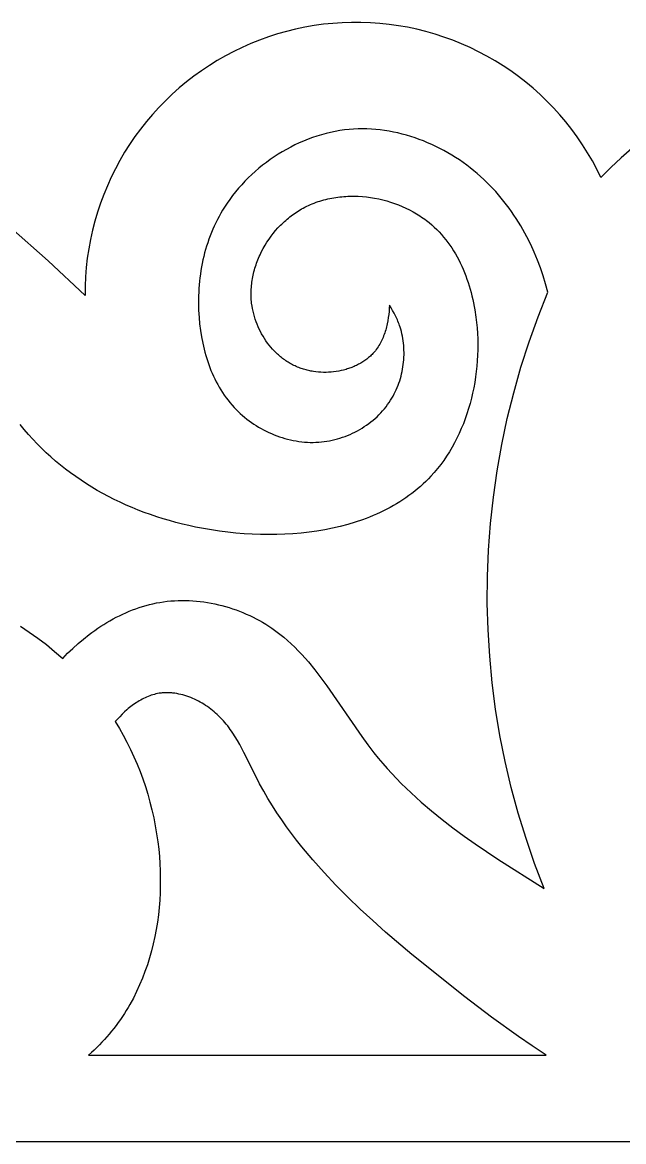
# Model space of a CAD drawing. Header units: millimetres. Extents: x 215 to 1844, y 1465 to 2065.
# Drawn here: x 852.1 to 1015.9, y 1464.8 to 1769.6 of the extents above; entities that cross this region are included whole.
import ezdxf

# ---------------------------------------------------------------- set-up
doc = ezdxf.new("R2010")
doc.units = ezdxf.units.MM
doc.layers.add('Layer 01', color=12, linetype='Continuous', true_color=0xde0000)

msp = doc.modelspace()

# ---------------------------------------------------------------- linework, layer by layer
at = {"layer": 'Layer 01'}
for p, q in [((931.57, 1768.77), (929.05, 1768.33)), ((934.11, 1769.12), (931.57, 1768.77)), ((936.66, 1769.39), (934.11, 1769.12)), ((939.22, 1769.56), (936.66, 1769.39)), ((941.78, 1769.65), (939.22, 1769.56)), ((944.35, 1769.65), (941.78, 1769.65)), ((946.91, 1769.56), (944.35, 1769.65)), ((949.47, 1769.38), (946.91, 1769.56)), ((952.02, 1769.11), (949.47, 1769.38)), ((954.55, 1768.75), (952.02, 1769.11)), ((957.08, 1768.31), (954.55, 1768.75)), ((919.14, 1765.7), (916.73, 1764.83)), ((921.58, 1766.49), (919.14, 1765.7)), ((924.05, 1767.19), (921.58, 1766.49)), ((926.54, 1767.8), (924.05, 1767.19)), ((929.05, 1768.33), (926.54, 1767.8)), ((959.59, 1767.77), (957.08, 1768.31)), ((962.07, 1767.16), (959.59, 1767.77)), ((964.54, 1766.45), (962.07, 1767.16)), ((966.98, 1765.66), (964.54, 1766.45)), ((969.39, 1764.79), (966.98, 1765.66)), ((912.01, 1762.84), (909.7, 1761.73)), ((914.35, 1763.88), (912.01, 1762.84)), ((916.73, 1764.83), (914.35, 1763.88)), ((971.77, 1763.83), (969.39, 1764.79)), ((974.11, 1762.79), (971.77, 1763.83)), ((976.42, 1761.67), (974.11, 1762.79)), ((905.2, 1759.26), (903.03, 1757.91)), ((907.43, 1760.53), (905.2, 1759.26)), ((909.7, 1761.73), (907.43, 1760.53)), ((978.68, 1760.47), (976.42, 1761.67)), ((980.91, 1759.19), (978.68, 1760.47)), ((900.89, 1756.48), (898.81, 1754.98)), ((903.03, 1757.91), (900.89, 1756.48)), ((983.08, 1757.84), (980.91, 1759.19)), ((985.21, 1756.41), (983.08, 1757.84)), ((987.29, 1754.91), (985.21, 1756.41)), ((896.79, 1753.41), (894.81, 1751.78)), ((898.81, 1754.98), (896.79, 1753.41)), ((989.32, 1753.34), (987.29, 1754.91)), ((991.28, 1751.7), (989.32, 1753.34)), ((894.81, 1751.78), (892.9, 1750.07)), ((993.19, 1749.99), (991.28, 1751.7)), ((891.05, 1748.3), (889.26, 1746.46)), ((892.9, 1750.07), (891.05, 1748.3)), ((995.05, 1748.21), (993.19, 1749.99)), ((996.83, 1746.37), (995.05, 1748.21)), ((887.53, 1744.57), (885.87, 1742.61)), ((889.26, 1746.46), (887.53, 1744.57)), ((998.56, 1744.48), (996.83, 1746.37)), ((1000.21, 1742.52), (998.56, 1744.48)), ((885.87, 1742.61), (884.28, 1740.6)), ((1001.8, 1740.5), (1000.21, 1742.52)), ((882.76, 1738.54), (881.31, 1736.42)), ((884.28, 1740.6), (882.76, 1738.54)), ((931.14, 1738.25), (929.93, 1737.8)), ((932.37, 1738.66), (931.14, 1738.25)), ((933.6, 1739.04), (932.37, 1738.66)), ((934.84, 1739.38), (933.6, 1739.04)), ((936.09, 1739.68), (934.84, 1739.38)), ((937.35, 1739.94), (936.09, 1739.68)), ((938.61, 1740.16), (937.35, 1739.94)), ((939.87, 1740.34), (938.61, 1740.16)), ((941.14, 1740.47), (939.87, 1740.34)), ((942.35, 1740.57), (941.14, 1740.47)), ((943.56, 1740.62), (942.35, 1740.57)), ((944.77, 1740.64), (943.56, 1740.62)), ((945.98, 1740.62), (944.77, 1740.64)), ((947.19, 1740.57), (945.98, 1740.62)), ((948.4, 1740.48), (947.19, 1740.57)), ((949.61, 1740.36), (948.4, 1740.48)), ((950.81, 1740.2), (949.61, 1740.36)), ((952.01, 1740.01), (950.81, 1740.2)), ((953.21, 1739.78), (952.01, 1740.01)), ((954.4, 1739.52), (953.21, 1739.78)), ((955.58, 1739.24), (954.4, 1739.52)), ((956.76, 1738.92), (955.58, 1739.24)), ((957.93, 1738.57), (956.76, 1738.92)), ((959.1, 1738.18), (957.93, 1738.57)), ((960.25, 1737.77), (959.1, 1738.18)), ((1003.31, 1738.44), (1001.8, 1740.5)), ((1004.76, 1736.32), (1003.31, 1738.44)), ((881.31, 1736.42), (879.94, 1734.26)), ((924.06, 1735.05), (922.92, 1734.4)), ((925.2, 1735.67), (924.06, 1735.05)), ((926.36, 1736.25), (925.2, 1735.67)), ((927.54, 1736.8), (926.36, 1736.25)), ((928.73, 1737.32), (927.54, 1736.8)), ((929.93, 1737.8), (928.73, 1737.32)), ((961.4, 1737.34), (960.25, 1737.77)), ((962.53, 1736.87), (961.4, 1737.34)), ((963.66, 1736.37), (962.53, 1736.87)), ((964.77, 1735.85), (963.66, 1736.37)), ((965.87, 1735.3), (964.77, 1735.85)), ((966.96, 1734.73), (965.87, 1735.3)), ((1006.13, 1734.15), (1004.76, 1736.32)), ((1018.18, 1735.34), (1015.3, 1732.76)), ((878.65, 1732.04), (877.43, 1729.79)), ((879.94, 1734.26), (878.65, 1732.04)), ((919.64, 1732.28), (918.59, 1731.51)), ((920.72, 1733.01), (919.64, 1732.28)), ((921.81, 1733.72), (920.72, 1733.01)), ((922.92, 1734.4), (921.81, 1733.72)), ((968.04, 1734.12), (966.96, 1734.73)), ((969.1, 1733.5), (968.04, 1734.12)), ((970.14, 1732.85), (969.1, 1733.5)), ((971.17, 1732.18), (970.14, 1732.85)), ((972.19, 1731.48), (971.17, 1732.18)), ((1007.42, 1731.94), (1006.13, 1734.15)), ((1008.64, 1729.68), (1007.42, 1731.94)), ((1015.3, 1732.76), (1012.5, 1730.11)), ((877.43, 1729.79), (876.29, 1727.49)), ((915.55, 1729.05), (914.59, 1728.18)), ((916.54, 1729.9), (915.55, 1729.05)), ((917.55, 1730.72), (916.54, 1729.9)), ((918.59, 1731.51), (917.55, 1730.72)), ((973.18, 1730.76), (972.19, 1731.48)), ((974.16, 1730.02), (973.18, 1730.76)), ((975.12, 1729.25), (974.16, 1730.02)), ((976.06, 1728.47), (975.12, 1729.25)), ((1009.77, 1727.38), (1008.64, 1729.68)), ((1012.5, 1730.11), (1009.77, 1727.38)), ((876.29, 1727.49), (875.23, 1725.16)), ((912.74, 1726.36), (911.86, 1725.42)), ((913.65, 1727.28), (912.74, 1726.36)), ((914.59, 1728.18), (913.65, 1727.28)), ((976.98, 1727.67), (976.06, 1728.47)), ((977.84, 1726.88), (976.98, 1727.67)), ((978.68, 1726.07), (977.84, 1726.88)), ((979.5, 1725.25), (978.68, 1726.07)), ((874.25, 1722.79), (873.35, 1720.39)), ((875.23, 1725.16), (874.25, 1722.79)), ((910.17, 1723.47), (909.37, 1722.46)), ((911, 1724.45), (910.17, 1723.47)), ((911.86, 1725.42), (911, 1724.45)), ((980.3, 1724.41), (979.5, 1725.25)), ((981.09, 1723.55), (980.3, 1724.41)), ((981.85, 1722.68), (981.09, 1723.55)), ((982.6, 1721.8), (981.85, 1722.68)), ((873.35, 1720.39), (872.54, 1717.95)), ((907.88, 1720.38), (907.17, 1719.32)), ((908.61, 1721.43), (907.88, 1720.38)), ((909.37, 1722.46), (908.61, 1721.43)), ((929.58, 1719.56), (930.08, 1719.8)), ((930.08, 1719.8), (930.59, 1720.02)), ((930.59, 1720.02), (931.1, 1720.24)), ((931.1, 1720.24), (931.61, 1720.44)), ((931.61, 1720.44), (932.13, 1720.63)), ((932.13, 1720.63), (932.65, 1720.82)), ((932.65, 1720.82), (933.17, 1720.99)), ((933.17, 1720.99), (933.7, 1721.15)), ((933.7, 1721.15), (934.23, 1721.3)), ((934.23, 1721.3), (934.77, 1721.43)), ((934.77, 1721.43), (935.31, 1721.56)), ((935.31, 1721.56), (935.85, 1721.68)), ((935.85, 1721.68), (936.39, 1721.79)), ((936.39, 1721.79), (936.94, 1721.88)), ((936.94, 1721.88), (937.49, 1721.97)), ((937.49, 1721.97), (938.04, 1722.05)), ((938.04, 1722.05), (938.59, 1722.12)), ((938.59, 1722.12), (939.15, 1722.17)), ((939.15, 1722.17), (939.7, 1722.22)), ((939.7, 1722.22), (940.26, 1722.26)), ((940.26, 1722.26), (940.82, 1722.28)), ((940.82, 1722.28), (941.38, 1722.3)), ((941.38, 1722.3), (942.5, 1722.3)), ((942.5, 1722.3), (943.62, 1722.27)), ((943.62, 1722.27), (944.74, 1722.2)), ((944.74, 1722.2), (945.86, 1722.09)), ((945.86, 1722.09), (946.98, 1721.95)), ((946.98, 1721.95), (948.09, 1721.76)), ((948.09, 1721.76), (949.19, 1721.55)), ((949.19, 1721.55), (950.29, 1721.29)), ((950.29, 1721.29), (951.37, 1721.01)), ((951.37, 1721.01), (952.44, 1720.68)), ((952.44, 1720.68), (953.5, 1720.33)), ((953.5, 1720.33), (954.55, 1719.94)), ((954.55, 1719.94), (955.58, 1719.52)), ((983.33, 1720.9), (982.6, 1721.8)), ((984.04, 1719.98), (983.33, 1720.9)), ((984.73, 1719.05), (984.04, 1719.98)), ((872.54, 1717.95), (871.81, 1715.49)), ((905.68, 1716.78), (905.23, 1715.92)), ((906.16, 1717.64), (905.68, 1716.78)), ((906.66, 1718.48), (906.16, 1717.64)), ((907.17, 1719.32), (906.66, 1718.48)), ((924.58, 1716.35), (924.96, 1716.65)), ((924.96, 1716.65), (925.35, 1716.95)), ((925.35, 1716.95), (925.74, 1717.24)), ((925.74, 1717.24), (926.13, 1717.52)), ((926.13, 1717.52), (926.53, 1717.8)), ((926.53, 1717.8), (926.94, 1718.07)), ((926.94, 1718.07), (927.35, 1718.33)), ((927.35, 1718.33), (927.76, 1718.58)), ((927.76, 1718.58), (928.18, 1718.82)), ((928.18, 1718.82), (928.6, 1719.06)), ((928.6, 1719.06), (929.09, 1719.32)), ((929.09, 1719.32), (929.58, 1719.56)), ((955.58, 1719.52), (956.59, 1719.06)), ((956.59, 1719.06), (957.58, 1718.57)), ((957.58, 1718.57), (958.55, 1718.06)), ((958.55, 1718.06), (959.03, 1717.79)), ((959.03, 1717.79), (959.5, 1717.51)), ((959.5, 1717.51), (959.96, 1717.22)), ((959.96, 1717.22), (960.42, 1716.93)), ((960.42, 1716.93), (960.87, 1716.63)), ((960.87, 1716.63), (961.32, 1716.32)), ((985.4, 1718.11), (984.73, 1719.05)), ((986.05, 1717.16), (985.4, 1718.11)), ((986.69, 1716.19), (986.05, 1717.16)), ((859.12, 1704.65), (848.79, 1713.74)), ((871.81, 1715.49), (871.17, 1713.01)), ((904.37, 1714.17), (903.98, 1713.28)), ((904.79, 1715.05), (904.37, 1714.17)), ((905.23, 1715.92), (904.79, 1715.05)), ((921.09, 1712.92), (921.74, 1713.66)), ((921.74, 1713.66), (922.42, 1714.37)), ((922.42, 1714.37), (922.76, 1714.71)), ((922.76, 1714.71), (923.12, 1715.05)), ((923.12, 1715.05), (923.48, 1715.39)), ((923.48, 1715.39), (923.84, 1715.71)), ((923.84, 1715.71), (924.21, 1716.03)), ((924.21, 1716.03), (924.58, 1716.35)), ((961.32, 1716.32), (961.75, 1716)), ((961.75, 1716), (962.18, 1715.68)), ((962.18, 1715.68), (962.92, 1715.1)), ((962.92, 1715.1), (963.64, 1714.5)), ((963.64, 1714.5), (964.33, 1713.87)), ((964.33, 1713.87), (965, 1713.23)), ((987.3, 1715.21), (986.69, 1716.19)), ((987.9, 1714.22), (987.3, 1715.21)), ((988.48, 1713.23), (987.9, 1714.22)), ((870.62, 1710.51), (870.15, 1707.99)), ((871.17, 1713.01), (870.62, 1710.51)), ((902.9, 1710.56), (902.58, 1709.64)), ((903.24, 1711.47), (902.9, 1710.56)), ((903.6, 1712.38), (903.24, 1711.47)), ((903.98, 1713.28), (903.6, 1712.38)), ((918.74, 1709.77), (919.29, 1710.59)), ((919.29, 1710.59), (919.86, 1711.39)), ((919.86, 1711.39), (920.46, 1712.17)), ((920.46, 1712.17), (921.09, 1712.92)), ((965, 1713.23), (965.65, 1712.56)), ((965.65, 1712.56), (966.28, 1711.88)), ((966.28, 1711.88), (966.88, 1711.17)), ((966.88, 1711.17), (967.47, 1710.45)), ((967.47, 1710.45), (968.03, 1709.72)), ((989.04, 1712.22), (988.48, 1713.23)), ((989.59, 1711.2), (989.04, 1712.22)), ((990.62, 1709.13), (989.59, 1711.2)), ((870.15, 1707.99), (869.77, 1705.45)), ((902.01, 1707.77), (901.74, 1706.83)), ((902.29, 1708.71), (902.01, 1707.77)), ((902.58, 1709.64), (902.29, 1708.71)), ((917.27, 1707.21), (917.73, 1708.08)), ((917.73, 1708.08), (918.22, 1708.93)), ((918.22, 1708.93), (918.74, 1709.77)), ((968.03, 1709.72), (968.58, 1708.96)), ((968.58, 1708.96), (969.1, 1708.19)), ((969.1, 1708.19), (969.6, 1707.41)), ((969.6, 1707.41), (970.08, 1706.61)), ((991.58, 1707.03), (990.62, 1709.13)), ((869.14, 1695.23), (859.12, 1704.65)), ((869.77, 1705.45), (869.48, 1702.91)), ((901.28, 1704.93), (901.08, 1703.98)), ((901.5, 1705.89), (901.28, 1704.93)), ((901.74, 1706.83), (901.5, 1705.89)), ((915.91, 1704.07), (916.08, 1704.53)), ((916.08, 1704.53), (916.26, 1704.98)), ((916.26, 1704.98), (916.45, 1705.43)), ((916.45, 1705.43), (916.64, 1705.88)), ((916.64, 1705.88), (916.84, 1706.33)), ((916.84, 1706.33), (917.27, 1707.21)), ((970.08, 1706.61), (970.55, 1705.79)), ((970.55, 1705.79), (970.99, 1704.96)), ((970.99, 1704.96), (971.41, 1704.12)), ((992.46, 1704.91), (991.58, 1707.03)), ((993.28, 1702.76), (992.46, 1704.91)), ((869.48, 1702.91), (869.28, 1700.35)), ((900.73, 1702.05), (900.58, 1701.08)), ((900.89, 1703.02), (900.73, 1702.05)), ((901.08, 1703.98), (900.89, 1703.02)), ((915.08, 1701.27), (915.2, 1701.74)), ((915.2, 1701.74), (915.32, 1702.21)), ((915.32, 1702.21), (915.46, 1702.68)), ((915.46, 1702.68), (915.6, 1703.14)), ((915.6, 1703.14), (915.75, 1703.61)), ((915.75, 1703.61), (915.91, 1704.07)), ((971.41, 1704.12), (971.82, 1703.27)), ((971.82, 1703.27), (972.2, 1702.4)), ((972.2, 1702.4), (972.57, 1701.53)), ((972.57, 1701.53), (972.91, 1700.64)), ((994.02, 1700.59), (993.28, 1702.76)), ((869.28, 1700.35), (869.17, 1697.79)), ((900.34, 1699.13), (900.25, 1698.15)), ((900.45, 1700.1), (900.34, 1699.13)), ((900.58, 1701.08), (900.45, 1700.1)), ((914.52, 1697.93), (914.57, 1698.41)), ((914.57, 1698.41), (914.63, 1698.89)), ((914.63, 1698.89), (914.7, 1699.37)), ((914.7, 1699.37), (914.78, 1699.85)), ((914.78, 1699.85), (914.87, 1700.32)), ((914.87, 1700.32), (914.97, 1700.8)), ((914.97, 1700.8), (915.08, 1701.27)), ((972.91, 1700.64), (973.24, 1699.74)), ((973.24, 1699.74), (973.55, 1698.83)), ((973.55, 1698.83), (973.85, 1697.92)), ((994.69, 1698.4), (994.02, 1700.59)), ((995.3, 1696.2), (994.69, 1698.4)), ((869.17, 1697.79), (869.14, 1695.23)), ((900.12, 1696.18), (900.08, 1695.19)), ((900.17, 1697.16), (900.12, 1696.18)), ((900.25, 1698.15), (900.17, 1697.16)), ((914.41, 1696), (914.43, 1696.49)), ((914.41, 1695.52), (914.41, 1696)), ((914.42, 1695.04), (914.41, 1695.52)), ((914.43, 1696.49), (914.45, 1696.97)), ((914.45, 1696.97), (914.48, 1697.45)), ((914.48, 1697.45), (914.52, 1697.93)), ((973.85, 1697.92), (974.12, 1697)), ((974.12, 1697), (974.38, 1696.06)), ((974.38, 1696.06), (974.61, 1695.13)), ((992.62, 1689.47), (995.3, 1696.2)), ((900.08, 1695.19), (900.06, 1694.2)), ((900.06, 1694.2), (900.06, 1693.2)), ((900.06, 1693.2), (900.07, 1692.21)), ((900.07, 1692.21), (900.11, 1691.22)), ((914.44, 1694.56), (914.42, 1695.04)), ((914.47, 1694.08), (914.44, 1694.56)), ((914.51, 1693.6), (914.47, 1694.08)), ((914.56, 1693.12), (914.51, 1693.6)), ((914.66, 1692.39), (914.56, 1693.12)), ((914.79, 1691.67), (914.66, 1692.39)), ((952.1, 1692.61), (952.06, 1691.77)), ((952.55, 1691.91), (952.1, 1692.61)), ((974.61, 1695.13), (974.84, 1694.18)), ((974.84, 1694.18), (975.04, 1693.23)), ((975.04, 1693.23), (975.23, 1692.28)), ((975.23, 1692.28), (975.4, 1691.32)), ((900.11, 1691.22), (900.16, 1690.22)), ((900.16, 1690.22), (900.23, 1689.23)), ((900.23, 1689.23), (900.39, 1687.49)), ((914.93, 1690.95), (914.79, 1691.67)), ((915.11, 1690.23), (914.93, 1690.95)), ((915.3, 1689.52), (915.11, 1690.23)), ((915.52, 1688.82), (915.3, 1689.52)), ((951.81, 1689.23), (951.67, 1688.38)), ((951.92, 1690.08), (951.81, 1689.23)), ((952, 1690.93), (951.92, 1690.08)), ((952.06, 1691.77), (952, 1690.93)), ((952.98, 1691.2), (952.55, 1691.91)), ((953.38, 1690.48), (952.98, 1691.2)), ((953.76, 1689.74), (953.38, 1690.48)), ((953.94, 1689.37), (953.76, 1689.74)), ((954.12, 1688.99), (953.94, 1689.37)), ((975.4, 1691.32), (975.69, 1689.39)), ((975.69, 1689.39), (975.87, 1687.91)), ((990.17, 1682.65), (992.62, 1689.47)), ((900.39, 1687.49), (900.61, 1685.75)), ((915.76, 1688.12), (915.52, 1688.82)), ((916.02, 1687.44), (915.76, 1688.12)), ((916.31, 1686.75), (916.02, 1687.44)), ((916.61, 1686.08), (916.31, 1686.75)), ((916.94, 1685.42), (916.61, 1686.08)), ((951.2, 1686.27), (951.09, 1685.86)), ((951.31, 1686.69), (951.2, 1686.27)), ((951.41, 1687.11), (951.31, 1686.69)), ((951.51, 1687.53), (951.41, 1687.11)), ((951.67, 1688.38), (951.51, 1687.53)), ((954.28, 1688.61), (954.12, 1688.99)), ((954.45, 1688.23), (954.28, 1688.61)), ((954.6, 1687.84), (954.45, 1688.23)), ((954.75, 1687.45), (954.6, 1687.84)), ((954.89, 1687.06), (954.75, 1687.45)), ((955.02, 1686.66), (954.89, 1687.06)), ((955.2, 1686.06), (955.02, 1686.66)), ((955.37, 1685.44), (955.2, 1686.06)), ((975.87, 1687.91), (976.01, 1686.42)), ((976.01, 1686.42), (976.11, 1684.93)), ((900.61, 1685.75), (900.88, 1684.03)), ((900.88, 1684.03), (901.21, 1682.31)), ((917.29, 1684.77), (916.94, 1685.42)), ((917.66, 1684.13), (917.29, 1684.77)), ((918.05, 1683.51), (917.66, 1684.13)), ((918.46, 1682.9), (918.05, 1683.51)), ((950.04, 1683.07), (949.85, 1682.69)), ((950.22, 1683.46), (950.04, 1683.07)), ((950.38, 1683.85), (950.22, 1683.46)), ((950.54, 1684.24), (950.38, 1683.85)), ((950.69, 1684.64), (950.54, 1684.24)), ((950.83, 1685.04), (950.69, 1684.64)), ((950.96, 1685.45), (950.83, 1685.04)), ((951.09, 1685.86), (950.96, 1685.45)), ((955.52, 1684.82), (955.37, 1685.44)), ((955.65, 1684.2), (955.52, 1684.82)), ((955.77, 1683.57), (955.65, 1684.2)), ((955.87, 1682.94), (955.77, 1683.57)), ((976.11, 1684.93), (976.17, 1683.44)), ((976.17, 1683.44), (976.2, 1681.95)), ((901.21, 1682.31), (901.4, 1681.46)), ((901.4, 1681.46), (901.61, 1680.61)), ((901.61, 1680.61), (901.83, 1679.77)), ((918.88, 1682.3), (918.46, 1682.9)), ((919.33, 1681.71), (918.88, 1682.3)), ((919.8, 1681.15), (919.33, 1681.71)), ((920.28, 1680.6), (919.8, 1681.15)), ((920.79, 1680.07), (920.28, 1680.6)), ((921.04, 1679.81), (920.79, 1680.07)), ((948.29, 1680.22), (948.02, 1679.9)), ((948.54, 1680.56), (948.29, 1680.22)), ((948.79, 1680.89), (948.54, 1680.56)), ((949.02, 1681.24), (948.79, 1680.89)), ((949.24, 1681.59), (949.02, 1681.24)), ((949.46, 1681.95), (949.24, 1681.59)), ((949.66, 1682.32), (949.46, 1681.95)), ((949.85, 1682.69), (949.66, 1682.32)), ((955.95, 1682.3), (955.87, 1682.94)), ((956.01, 1681.66), (955.95, 1682.3)), ((956.06, 1681.01), (956.01, 1681.66)), ((956.08, 1680.37), (956.06, 1681.01)), ((956.09, 1679.72), (956.08, 1680.37)), ((976.19, 1680.46), (976.15, 1678.97)), ((976.2, 1681.95), (976.19, 1680.46)), ((987.96, 1675.75), (990.17, 1682.65)), ((901.83, 1679.77), (902.06, 1678.94)), ((902.06, 1678.94), (902.31, 1678.11)), ((902.31, 1678.11), (902.58, 1677.28)), ((902.58, 1677.28), (902.86, 1676.47)), ((921.31, 1679.55), (921.04, 1679.81)), ((921.57, 1679.3), (921.31, 1679.55)), ((921.84, 1679.06), (921.57, 1679.3)), ((922.12, 1678.82), (921.84, 1679.06)), ((922.4, 1678.58), (922.12, 1678.82)), ((922.68, 1678.35), (922.4, 1678.58)), ((922.97, 1678.13), (922.68, 1678.35)), ((923.26, 1677.91), (922.97, 1678.13)), ((923.56, 1677.7), (923.26, 1677.91)), ((923.85, 1677.49), (923.56, 1677.7)), ((924.16, 1677.29), (923.85, 1677.49)), ((924.47, 1677.09), (924.16, 1677.29)), ((924.78, 1676.9), (924.47, 1677.09)), ((925.09, 1676.72), (924.78, 1676.9)), ((944.57, 1677), (944.29, 1676.83)), ((944.85, 1677.17), (944.57, 1677)), ((945.13, 1677.35), (944.85, 1677.17)), ((945.4, 1677.54), (945.13, 1677.35)), ((945.66, 1677.73), (945.4, 1677.54)), ((945.92, 1677.92), (945.66, 1677.73)), ((946.18, 1678.12), (945.92, 1677.92)), ((946.43, 1678.32), (946.18, 1678.12)), ((946.67, 1678.53), (946.43, 1678.32)), ((946.91, 1678.75), (946.67, 1678.53)), ((947.15, 1678.97), (946.91, 1678.75)), ((947.37, 1679.2), (947.15, 1678.97)), ((947.6, 1679.43), (947.37, 1679.2)), ((947.81, 1679.66), (947.6, 1679.43)), ((948.02, 1679.9), (947.81, 1679.66)), ((955.89, 1676.47), (955.97, 1677.12)), ((955.97, 1677.12), (956.03, 1677.77)), ((956.03, 1677.77), (956.07, 1678.42)), ((956.07, 1678.42), (956.09, 1679.07)), ((956.09, 1679.07), (956.09, 1679.72)), ((976.06, 1677.48), (975.94, 1676)), ((976.15, 1678.97), (976.06, 1677.48)), ((902.86, 1676.47), (903.16, 1675.66)), ((903.16, 1675.66), (903.48, 1674.86)), ((903.48, 1674.86), (903.81, 1674.07)), ((903.81, 1674.07), (904.16, 1673.28)), ((925.41, 1676.54), (925.09, 1676.72)), ((925.73, 1676.37), (925.41, 1676.54)), ((926.06, 1676.21), (925.73, 1676.37)), ((926.39, 1676.05), (926.06, 1676.21)), ((926.72, 1675.9), (926.39, 1676.05)), ((927.06, 1675.75), (926.72, 1675.9)), ((927.4, 1675.61), (927.06, 1675.75)), ((927.74, 1675.48), (927.4, 1675.61)), ((928.09, 1675.36), (927.74, 1675.48)), ((928.41, 1675.25), (928.09, 1675.36)), ((928.73, 1675.15), (928.41, 1675.25)), ((929.06, 1675.05), (928.73, 1675.15)), ((929.39, 1674.96), (929.06, 1675.05)), ((929.72, 1674.88), (929.39, 1674.96)), ((930.05, 1674.8), (929.72, 1674.88)), ((930.38, 1674.73), (930.05, 1674.8)), ((930.72, 1674.66), (930.38, 1674.73)), ((931.06, 1674.6), (930.72, 1674.66)), ((931.4, 1674.55), (931.06, 1674.6)), ((932.08, 1674.45), (931.4, 1674.55)), ((932.76, 1674.39), (932.08, 1674.45)), ((933.45, 1674.34), (932.76, 1674.39)), ((934.15, 1674.32), (933.45, 1674.34)), ((934.84, 1674.32), (934.15, 1674.32)), ((935.53, 1674.34), (934.84, 1674.32)), ((936.22, 1674.39), (935.53, 1674.34)), ((936.91, 1674.46), (936.22, 1674.39)), ((937.6, 1674.55), (936.91, 1674.46)), ((938.28, 1674.66), (937.6, 1674.55)), ((938.95, 1674.8), (938.28, 1674.66)), ((939.62, 1674.95), (938.95, 1674.8)), ((940.28, 1675.13), (939.62, 1674.95)), ((940.61, 1675.23), (940.28, 1675.13)), ((940.93, 1675.34), (940.61, 1675.23)), ((941.25, 1675.45), (940.93, 1675.34)), ((941.57, 1675.56), (941.25, 1675.45)), ((941.89, 1675.68), (941.57, 1675.56)), ((942.2, 1675.8), (941.89, 1675.68)), ((942.51, 1675.94), (942.2, 1675.8)), ((942.81, 1676.07), (942.51, 1675.94)), ((943.12, 1676.21), (942.81, 1676.07)), ((943.42, 1676.36), (943.12, 1676.21)), ((943.71, 1676.51), (943.42, 1676.36)), ((944, 1676.67), (943.71, 1676.51)), ((944.29, 1676.83), (944, 1676.67)), ((955.27, 1673.27), (955.43, 1673.91)), ((955.43, 1673.91), (955.57, 1674.54)), ((955.57, 1674.54), (955.7, 1675.19)), ((955.7, 1675.19), (955.8, 1675.83)), ((955.8, 1675.83), (955.89, 1676.47)), ((975.79, 1674.52), (975.6, 1673.05)), ((975.94, 1676), (975.79, 1674.52)), ((985.98, 1668.78), (987.96, 1675.75)), ((904.16, 1673.28), (904.53, 1672.51)), ((904.53, 1672.51), (904.92, 1671.75)), ((904.92, 1671.75), (905.32, 1670.99)), ((905.32, 1670.99), (905.74, 1670.25)), ((954.48, 1670.79), (954.7, 1671.4)), ((954.7, 1671.4), (954.91, 1672.02)), ((954.91, 1672.02), (955.1, 1672.65)), ((955.1, 1672.65), (955.27, 1673.27)), ((975.37, 1671.59), (975.1, 1670.14)), ((975.6, 1673.05), (975.37, 1671.59)), ((905.74, 1670.25), (906.18, 1669.52)), ((906.18, 1669.52), (906.64, 1668.81)), ((906.64, 1668.81), (907.11, 1668.1)), ((907.11, 1668.1), (907.61, 1667.41)), ((952.79, 1667.28), (953.11, 1667.85)), ((953.11, 1667.85), (953.42, 1668.42)), ((953.42, 1668.42), (953.71, 1669)), ((953.71, 1669), (953.98, 1669.59)), ((953.98, 1669.59), (954.24, 1670.19)), ((954.24, 1670.19), (954.48, 1670.79)), ((974.8, 1668.69), (974.47, 1667.26)), ((975.1, 1670.14), (974.8, 1668.69)), ((984.23, 1661.75), (985.98, 1668.78)), ((907.61, 1667.41), (908.12, 1666.73)), ((908.12, 1666.73), (908.65, 1666.07)), ((908.65, 1666.07), (909.21, 1665.42)), ((909.21, 1665.42), (909.78, 1664.78)), ((909.78, 1664.78), (910.37, 1664.16)), ((950.74, 1664.37), (951.19, 1664.94)), ((951.19, 1664.94), (951.63, 1665.52)), ((951.63, 1665.52), (952.05, 1666.12)), ((952.05, 1666.12), (952.45, 1666.73)), ((952.45, 1666.73), (952.79, 1667.28)), ((974.1, 1665.85), (973.69, 1664.44)), ((974.47, 1667.26), (974.1, 1665.85)), ((910.37, 1664.16), (910.91, 1663.63)), ((910.91, 1663.63), (911.47, 1663.1)), ((911.47, 1663.1), (912.05, 1662.59)), ((912.05, 1662.59), (912.64, 1662.09)), ((912.64, 1662.09), (913.25, 1661.6)), ((947.64, 1661.27), (948.19, 1661.75)), ((948.19, 1661.75), (948.73, 1662.24)), ((948.73, 1662.24), (949.26, 1662.75)), ((949.26, 1662.75), (949.77, 1663.28)), ((949.77, 1663.28), (950.26, 1663.82)), ((950.26, 1663.82), (950.74, 1664.37)), ((972.77, 1661.69), (972.26, 1660.33)), ((973.25, 1663.06), (972.77, 1661.69)), ((973.69, 1664.44), (973.25, 1663.06)), ((982.73, 1654.66), (984.23, 1661.75)), ((852.59, 1658.72), (851.49, 1660.07)), ((853.73, 1657.4), (852.59, 1658.72)), ((913.25, 1661.6), (913.86, 1661.13)), ((913.86, 1661.13), (914.49, 1660.68)), ((914.49, 1660.68), (915.14, 1660.24)), ((915.14, 1660.24), (915.79, 1659.81)), ((915.79, 1659.81), (916.46, 1659.41)), ((916.46, 1659.41), (917.13, 1659.02)), ((917.13, 1659.02), (917.82, 1658.64)), ((917.82, 1658.64), (918.52, 1658.29)), ((943.38, 1658.4), (944.02, 1658.76)), ((944.02, 1658.76), (944.65, 1659.13)), ((944.65, 1659.13), (945.27, 1659.53)), ((945.27, 1659.53), (945.88, 1659.94)), ((945.88, 1659.94), (946.48, 1660.37)), ((946.48, 1660.37), (947.06, 1660.81)), ((947.06, 1660.81), (947.64, 1661.27)), ((971.71, 1659), (971.13, 1657.69)), ((972.26, 1660.33), (971.71, 1659)), ((854.89, 1656.11), (853.73, 1657.4)), ((856.09, 1654.86), (854.89, 1656.11)), ((918.52, 1658.29), (919.22, 1657.95)), ((919.22, 1657.95), (919.93, 1657.63)), ((919.93, 1657.63), (920.66, 1657.33)), ((920.66, 1657.33), (921.39, 1657.04)), ((921.39, 1657.04), (922.12, 1656.78)), ((922.12, 1656.78), (922.86, 1656.53)), ((922.86, 1656.53), (923.61, 1656.31)), ((923.61, 1656.31), (924.37, 1656.11)), ((924.37, 1656.11), (925.13, 1655.92)), ((925.13, 1655.92), (925.89, 1655.76)), ((925.89, 1655.76), (926.66, 1655.62)), ((926.66, 1655.62), (927.43, 1655.5)), ((934.32, 1655.45), (935.05, 1655.56)), ((935.05, 1655.56), (935.77, 1655.69)), ((935.77, 1655.69), (936.49, 1655.83)), ((936.49, 1655.83), (937.21, 1656)), ((937.21, 1656), (937.92, 1656.19)), ((937.92, 1656.19), (938.63, 1656.4)), ((938.63, 1656.4), (939.33, 1656.63)), ((939.33, 1656.63), (940.02, 1656.88)), ((940.02, 1656.88), (940.71, 1657.14)), ((940.71, 1657.14), (941.39, 1657.43)), ((941.39, 1657.43), (942.06, 1657.73)), ((942.06, 1657.73), (942.72, 1658.06)), ((942.72, 1658.06), (943.38, 1658.4)), ((970.51, 1656.4), (969.86, 1655.14)), ((971.13, 1657.69), (970.51, 1656.4)), ((857.31, 1653.63), (856.09, 1654.86)), ((858.56, 1652.43), (857.31, 1653.63)), ((927.43, 1655.5), (928.2, 1655.4)), ((928.2, 1655.4), (928.98, 1655.33)), ((928.98, 1655.33), (929.75, 1655.28)), ((929.75, 1655.28), (930.53, 1655.25)), ((930.53, 1655.25), (931.31, 1655.24)), ((931.31, 1655.24), (932.09, 1655.26)), ((932.09, 1655.26), (932.87, 1655.3)), ((932.87, 1655.3), (933.6, 1655.37)), ((933.6, 1655.37), (934.32, 1655.45)), ((968.46, 1652.69), (967.7, 1651.5)), ((969.18, 1653.9), (968.46, 1652.69)), ((969.86, 1655.14), (969.18, 1653.9)), ((981.47, 1647.52), (982.73, 1654.66)), ((859.84, 1651.27), (858.56, 1652.43)), ((861.14, 1650.13), (859.84, 1651.27)), ((862.47, 1649.03), (861.14, 1650.13)), ((966.91, 1650.34), (966.09, 1649.22)), ((967.7, 1651.5), (966.91, 1650.34)), ((863.83, 1647.96), (862.47, 1649.03)), ((865.21, 1646.91), (863.83, 1647.96)), ((866.62, 1645.9), (865.21, 1646.91)), ((964.35, 1647.06), (963.43, 1646.03)), ((965.24, 1648.12), (964.35, 1647.06)), ((966.09, 1649.22), (965.24, 1648.12)), ((980.44, 1640.35), (981.47, 1647.52)), ((868.05, 1644.92), (866.62, 1645.9)), ((869.51, 1643.97), (868.05, 1644.92)), ((870.99, 1643.05), (869.51, 1643.97)), ((961.3, 1643.91), (960.56, 1643.24)), ((962.03, 1644.6), (961.3, 1643.91)), ((962.74, 1645.3), (962.03, 1644.6)), ((963.43, 1646.03), (962.74, 1645.3)), ((872.49, 1642.16), (870.99, 1643.05)), ((874.01, 1641.3), (872.49, 1642.16)), ((875.56, 1640.47), (874.01, 1641.3)), ((877.13, 1639.68), (875.56, 1640.47)), ((957.43, 1640.73), (956.61, 1640.15)), ((958.23, 1641.33), (957.43, 1640.73)), ((959.02, 1641.95), (958.23, 1641.33)), ((959.8, 1642.58), (959.02, 1641.95)), ((960.56, 1643.24), (959.8, 1642.58)), ((979.67, 1633.15), (980.44, 1640.35)), ((878.72, 1638.91), (877.13, 1639.68)), ((880.33, 1638.18), (878.72, 1638.91)), ((881.96, 1637.48), (880.33, 1638.18)), ((883.61, 1636.8), (881.96, 1637.48)), ((952.3, 1637.51), (951.4, 1637.04)), ((953.19, 1638.01), (952.3, 1637.51)), ((954.06, 1638.52), (953.19, 1638.01)), ((954.92, 1639.04), (954.06, 1638.52)), ((955.77, 1639.59), (954.92, 1639.04)), ((956.61, 1640.15), (955.77, 1639.59)), ((885.28, 1636.16), (883.61, 1636.8)), ((886.97, 1635.55), (885.28, 1636.16)), ((888.68, 1634.98), (886.97, 1635.55)), ((890.4, 1634.43), (888.68, 1634.98)), ((892.15, 1633.92), (890.4, 1634.43)), ((945.75, 1634.53), (944.77, 1634.17)), ((946.72, 1634.91), (945.75, 1634.53)), ((947.67, 1635.3), (946.72, 1634.91)), ((948.62, 1635.71), (947.67, 1635.3)), ((949.56, 1636.14), (948.62, 1635.71)), ((950.48, 1636.58), (949.56, 1636.14)), ((951.4, 1637.04), (950.48, 1636.58)), ((893.91, 1633.43), (892.15, 1633.92)), ((895.68, 1632.98), (893.91, 1633.43)), ((897.48, 1632.56), (895.68, 1632.98)), ((899.28, 1632.17), (897.48, 1632.56)), ((901.45, 1631.75), (899.28, 1632.17)), ((903.63, 1631.38), (901.45, 1631.75)), ((905.83, 1631.05), (903.63, 1631.38)), ((934.5, 1631.44), (932.36, 1631.08)), ((936.62, 1631.87), (934.5, 1631.44)), ((938.7, 1632.35), (936.62, 1631.87)), ((940.76, 1632.89), (938.7, 1632.35)), ((942.78, 1633.5), (940.76, 1632.89)), ((944.77, 1634.17), (942.78, 1633.5)), ((979.13, 1625.92), (979.67, 1633.15)), ((908.04, 1630.77), (905.83, 1631.05)), ((910.26, 1630.54), (908.04, 1630.77)), ((912.48, 1630.35), (910.26, 1630.54)), ((914.71, 1630.22), (912.48, 1630.35)), ((916.95, 1630.14), (914.71, 1630.22)), ((919.18, 1630.11), (916.95, 1630.14)), ((921.4, 1630.13), (919.18, 1630.11)), ((923.62, 1630.21), (921.4, 1630.13)), ((925.83, 1630.34), (923.62, 1630.21)), ((928.02, 1630.53), (925.83, 1630.34)), ((930.2, 1630.78), (928.02, 1630.53)), ((932.36, 1631.08), (930.2, 1630.78)), ((978.84, 1618.68), (979.13, 1625.92)), ((978.8, 1611.43), (978.84, 1618.68)), ((882.09, 1609.6), (883, 1609.94)), ((883, 1609.94), (883.92, 1610.25)), ((883.92, 1610.25), (884.84, 1610.55)), ((884.84, 1610.55), (885.77, 1610.82)), ((885.77, 1610.82), (886.71, 1611.07)), ((886.71, 1611.07), (887.65, 1611.29)), ((887.65, 1611.29), (888.6, 1611.49)), ((888.6, 1611.49), (889.55, 1611.66)), ((889.55, 1611.66), (890.54, 1611.81)), ((890.54, 1611.81), (891.52, 1611.94)), ((891.52, 1611.94), (892.51, 1612.04)), ((892.51, 1612.04), (893.51, 1612.11)), ((893.51, 1612.11), (894.51, 1612.15)), ((894.51, 1612.15), (895.51, 1612.17)), ((895.51, 1612.17), (896.51, 1612.16)), ((896.51, 1612.16), (897.51, 1612.13)), ((897.51, 1612.13), (898.52, 1612.08)), ((898.52, 1612.08), (899.52, 1612)), ((899.52, 1612), (900.52, 1611.89)), ((900.52, 1611.89), (901.52, 1611.76)), ((901.52, 1611.76), (902.52, 1611.61)), ((902.52, 1611.61), (903.51, 1611.44)), ((903.51, 1611.44), (904.5, 1611.24)), ((904.5, 1611.24), (905.48, 1611.02)), ((905.48, 1611.02), (906.46, 1610.77)), ((906.46, 1610.77), (907.44, 1610.51)), ((907.44, 1610.51), (908.4, 1610.22)), ((908.4, 1610.22), (909.36, 1609.91)), ((909.36, 1609.91), (910.32, 1609.58)), ((979, 1604.19), (978.8, 1611.43)), ((875.95, 1606.66), (876.8, 1607.13)), ((876.8, 1607.13), (877.66, 1607.59)), ((877.66, 1607.59), (878.53, 1608.03)), ((878.53, 1608.03), (879.41, 1608.45)), ((879.41, 1608.45), (880.3, 1608.85)), ((880.3, 1608.85), (881.19, 1609.24)), ((881.19, 1609.24), (882.09, 1609.6)), ((910.32, 1609.58), (911.26, 1609.23)), ((911.26, 1609.23), (912.19, 1608.86)), ((912.19, 1608.86), (913.11, 1608.47)), ((913.11, 1608.47), (914.03, 1608.06)), ((914.03, 1608.06), (914.93, 1607.63)), ((914.93, 1607.63), (915.81, 1607.18)), ((915.81, 1607.18), (916.69, 1606.71)), ((851.52, 1605.17), (853.94, 1603.57)), ((871.04, 1603.46), (871.83, 1604.03)), ((871.83, 1604.03), (872.63, 1604.59)), ((872.63, 1604.59), (873.45, 1605.13)), ((873.45, 1605.13), (874.27, 1605.66)), ((874.27, 1605.66), (875.11, 1606.17)), ((875.11, 1606.17), (875.95, 1606.66)), ((916.69, 1606.71), (917.55, 1606.22)), ((917.55, 1606.22), (918.4, 1605.71)), ((918.4, 1605.71), (919.23, 1605.19)), ((919.23, 1605.19), (920.04, 1604.64)), ((920.04, 1604.64), (921.16, 1603.85)), ((921.16, 1603.85), (922.25, 1603.03)), ((979.44, 1596.96), (979, 1604.19)), ((853.94, 1603.57), (856.3, 1601.89)), ((856.3, 1601.89), (858.61, 1600.14)), ((867.23, 1600.42), (868.72, 1601.67)), ((868.72, 1601.67), (870.25, 1602.88)), ((870.25, 1602.88), (871.04, 1603.46)), ((922.25, 1603.03), (923.31, 1602.17)), ((923.31, 1602.17), (924.34, 1601.29)), ((924.34, 1601.29), (925.34, 1600.37)), ((858.61, 1600.14), (860.86, 1598.31)), ((860.86, 1598.31), (863.05, 1596.41)), ((863.05, 1596.41), (864.39, 1597.78)), ((864.39, 1597.78), (865.79, 1599.12)), ((865.79, 1599.12), (867.23, 1600.42)), ((925.34, 1600.37), (926.32, 1599.43)), ((926.32, 1599.43), (927.28, 1598.46)), ((927.28, 1598.46), (928.21, 1597.47)), ((928.21, 1597.47), (929.13, 1596.46)), ((929.13, 1596.46), (930.02, 1595.43)), ((930.02, 1595.43), (931.76, 1593.31)), ((980.13, 1589.75), (979.44, 1596.96)), ((931.76, 1593.31), (933.43, 1591.12)), ((933.43, 1591.12), (935.07, 1588.89)), ((935.07, 1588.89), (944.56, 1575.09)), ((981.07, 1582.56), (980.13, 1589.75)), ((885.12, 1585.49), (884.72, 1585.28)), ((885.53, 1585.68), (885.12, 1585.49)), ((885.94, 1585.87), (885.53, 1585.68)), ((886.35, 1586.04), (885.94, 1585.87)), ((886.77, 1586.2), (886.35, 1586.04)), ((887.19, 1586.34), (886.77, 1586.2)), ((887.61, 1586.48), (887.19, 1586.34)), ((888.04, 1586.6), (887.61, 1586.48)), ((888.47, 1586.71), (888.04, 1586.6)), ((888.9, 1586.8), (888.47, 1586.71)), ((889.33, 1586.88), (888.9, 1586.8)), ((889.6, 1586.92), (889.33, 1586.88)), ((889.87, 1586.95), (889.6, 1586.92)), ((890.13, 1586.98), (889.87, 1586.95)), ((890.4, 1587), (890.13, 1586.98)), ((890.67, 1587.02), (890.4, 1587)), ((890.94, 1587.03), (890.67, 1587.02)), ((891.21, 1587.04), (890.94, 1587.03)), ((891.48, 1587.04), (891.21, 1587.04)), ((891.75, 1587.04), (891.48, 1587.04)), ((892.02, 1587.03), (891.75, 1587.04)), ((892.3, 1587.02), (892.02, 1587.03)), ((892.57, 1587), (892.3, 1587.02)), ((892.84, 1586.98), (892.57, 1587)), ((893.11, 1586.95), (892.84, 1586.98)), ((893.66, 1586.88), (893.11, 1586.95)), ((894.2, 1586.8), (893.66, 1586.88)), ((894.74, 1586.69), (894.2, 1586.8)), ((895.29, 1586.57), (894.74, 1586.69)), ((895.83, 1586.43), (895.29, 1586.57)), ((896.36, 1586.27), (895.83, 1586.43)), ((896.9, 1586.09), (896.36, 1586.27)), ((897.43, 1585.9), (896.9, 1586.09)), ((897.96, 1585.7), (897.43, 1585.9)), ((898.49, 1585.48), (897.96, 1585.7)), ((899.01, 1585.25), (898.49, 1585.48)), ((880.58, 1582.42), (879.89, 1581.8)), ((880.93, 1582.72), (880.58, 1582.42)), ((881.29, 1583.01), (880.93, 1582.72)), ((881.65, 1583.29), (881.29, 1583.01)), ((882.02, 1583.57), (881.65, 1583.29)), ((882.39, 1583.84), (882.02, 1583.57)), ((882.77, 1584.1), (882.39, 1583.84)), ((883.15, 1584.36), (882.77, 1584.1)), ((883.53, 1584.6), (883.15, 1584.36)), ((883.93, 1584.84), (883.53, 1584.6)), ((884.32, 1585.06), (883.93, 1584.84)), ((884.72, 1585.28), (884.32, 1585.06)), ((899.52, 1585), (899.01, 1585.25)), ((900.03, 1584.74), (899.52, 1585)), ((900.54, 1584.46), (900.03, 1584.74)), ((901.04, 1584.18), (900.54, 1584.46)), ((901.53, 1583.88), (901.04, 1584.18)), ((902.01, 1583.57), (901.53, 1583.88)), ((902.49, 1583.25), (902.01, 1583.57)), ((902.96, 1582.91), (902.49, 1583.25)), ((903.41, 1582.57), (902.96, 1582.91)), ((903.87, 1582.22), (903.41, 1582.57)), ((982.24, 1575.41), (981.07, 1582.56)), ((877.97, 1579.86), (877.39, 1579.18)), ((878.59, 1580.52), (877.97, 1579.86)), ((879.23, 1581.17), (878.59, 1580.52)), ((879.89, 1581.8), (879.23, 1581.17)), ((904.31, 1581.86), (903.87, 1582.22)), ((904.74, 1581.49), (904.31, 1581.86)), ((905.16, 1581.12), (904.74, 1581.49)), ((905.57, 1580.73), (905.16, 1581.12)), ((906.01, 1580.3), (905.57, 1580.73)), ((906.44, 1579.85), (906.01, 1580.3)), ((906.85, 1579.4), (906.44, 1579.85)), ((907.25, 1578.94), (906.85, 1579.4)), ((877.39, 1579.18), (878.5, 1577.33)), ((878.5, 1577.33), (879.56, 1575.44)), ((907.65, 1578.47), (907.25, 1578.94)), ((908.03, 1578), (907.65, 1578.47)), ((908.39, 1577.52), (908.03, 1578)), ((908.75, 1577.03), (908.39, 1577.52)), ((909.1, 1576.54), (908.75, 1577.03)), ((909.44, 1576.04), (909.1, 1576.54)), ((879.56, 1575.44), (880.58, 1573.53)), ((880.58, 1573.53), (881.54, 1571.58)), ((910.09, 1575.02), (909.44, 1576.04)), ((910.71, 1573.99), (910.09, 1575.02)), ((911.31, 1572.94), (910.71, 1573.99)), ((944.56, 1575.09), (946.21, 1572.84)), ((983.66, 1568.3), (982.24, 1575.41)), ((881.54, 1571.58), (882.45, 1569.61)), ((912.44, 1570.8), (911.31, 1572.94)), ((915.66, 1564.28), (912.44, 1570.8)), ((946.21, 1572.84), (947.9, 1570.64)), ((947.9, 1570.64), (949.08, 1569.19)), ((882.45, 1569.61), (883.32, 1567.61)), ((883.32, 1567.61), (884.13, 1565.59)), ((949.08, 1569.19), (950.28, 1567.77)), ((950.28, 1567.77), (951.51, 1566.37)), ((985.31, 1561.25), (983.66, 1568.3)), ((884.13, 1565.59), (884.89, 1563.54)), ((916.73, 1562.24), (915.66, 1564.28)), ((951.51, 1566.37), (952.77, 1565)), ((952.77, 1565), (954.05, 1563.65)), ((884.89, 1563.54), (885.59, 1561.47)), ((885.59, 1561.47), (886.24, 1559.38)), ((917.85, 1560.22), (916.73, 1562.24)), ((954.05, 1563.65), (955.35, 1562.33)), ((955.35, 1562.33), (958.02, 1559.74)), ((987.21, 1554.26), (985.31, 1561.25)), ((886.24, 1559.38), (886.84, 1557.27)), ((919.01, 1558.23), (917.85, 1560.22)), ((920.21, 1556.27), (919.01, 1558.23)), ((958.02, 1559.74), (960.77, 1557.25)), ((886.84, 1557.27), (887.38, 1555.13)), ((887.38, 1555.13), (887.87, 1552.98)), ((921.46, 1554.34), (920.21, 1556.27)), ((960.77, 1557.25), (963.6, 1554.83)), ((887.87, 1552.98), (888.3, 1550.81)), ((922.75, 1552.43), (921.46, 1554.34)), ((924.07, 1550.55), (922.75, 1552.43)), ((963.6, 1554.83), (966.49, 1552.49)), ((966.49, 1552.49), (969.44, 1550.22)), ((989.34, 1547.33), (987.21, 1554.26)), ((888.3, 1550.81), (888.67, 1548.63)), ((925.43, 1548.69), (924.07, 1550.55)), ((969.44, 1550.22), (972.45, 1548)), ((888.67, 1548.63), (888.99, 1546.43)), ((888.99, 1546.43), (889.22, 1544.45)), ((926.83, 1546.86), (925.43, 1548.69)), ((928.26, 1545.05), (926.83, 1546.86)), ((972.45, 1548), (975.5, 1545.85)), ((975.5, 1545.85), (981.7, 1541.67)), ((991.7, 1540.48), (989.34, 1547.33)), ((889.22, 1544.45), (889.41, 1542.47)), ((931.22, 1541.5), (928.26, 1545.05)), ((889.41, 1542.47), (889.54, 1540.48)), ((889.54, 1540.48), (889.63, 1538.49)), ((934.3, 1538.04), (931.22, 1541.5)), ((981.7, 1541.67), (994.29, 1533.71)), ((994.29, 1533.71), (991.7, 1540.48)), ((889.63, 1538.49), (889.67, 1536.49)), ((937.49, 1534.66), (934.3, 1538.04)), ((889.67, 1534.49), (889.61, 1532.49)), ((889.67, 1536.49), (889.67, 1534.49)), ((940.77, 1531.35), (937.49, 1534.66)), ((889.61, 1532.49), (889.5, 1530.49)), ((944.14, 1528.12), (940.77, 1531.35)), ((889.34, 1528.5), (889.13, 1526.51)), ((889.5, 1530.49), (889.34, 1528.5)), ((947.58, 1524.95), (944.14, 1528.12)), ((888.86, 1524.53), (888.54, 1522.57)), ((889.13, 1526.51), (888.86, 1524.53)), ((951.08, 1521.84), (947.58, 1524.95)), ((888.54, 1522.57), (888.17, 1520.61)), ((958.21, 1515.77), (951.08, 1521.84)), ((887.75, 1518.67), (887.27, 1516.74)), ((888.17, 1520.61), (887.75, 1518.67)), ((887.27, 1516.74), (886.73, 1514.84)), ((972.64, 1504.2), (958.21, 1515.77)), ((886.14, 1512.95), (885.49, 1511.08)), ((886.73, 1514.84), (886.14, 1512.95)), ((884.79, 1509.24), (884.02, 1507.43)), ((885.49, 1511.08), (884.79, 1509.24)), ((884.02, 1507.43), (883.2, 1505.64)), ((882.32, 1503.88), (881.38, 1502.15)), ((883.2, 1505.64), (882.32, 1503.88)), ((979.9, 1498.69), (972.64, 1504.2)), ((880.38, 1500.46), (879.86, 1499.63)), ((880.89, 1501.3), (880.38, 1500.46)), ((881.38, 1502.15), (880.89, 1501.3)), ((878.2, 1497.18), (877.61, 1496.38)), ((878.77, 1497.99), (878.2, 1497.18)), ((879.32, 1498.8), (878.77, 1497.99)), ((879.86, 1499.63), (879.32, 1498.8)), ((987.28, 1493.39), (979.9, 1498.69)), ((875.76, 1494.06), (875.12, 1493.3)), ((876.4, 1494.82), (875.76, 1494.06)), ((877.01, 1495.6), (876.4, 1494.82)), ((877.61, 1496.38), (877.01, 1495.6)), ((873.08, 1491.11), (872.37, 1490.4)), ((873.77, 1491.83), (873.08, 1491.11)), ((874.45, 1492.56), (873.77, 1491.83)), ((875.12, 1493.3), (874.45, 1492.56)), ((991.04, 1490.84), (987.28, 1493.39)), ((870.9, 1489.02), (870.13, 1488.35)), ((870.13, 1488.35), (994.85, 1488.35)), ((871.64, 1489.71), (870.9, 1489.02)), ((872.37, 1490.4), (871.64, 1489.71)), ((994.85, 1488.35), (991.04, 1490.84)), ((215.34, 1464.76), (1844.41, 1464.76))]:
    msp.add_line(p, q, dxfattribs=at)

doc.saveas('drawing.dxf')
